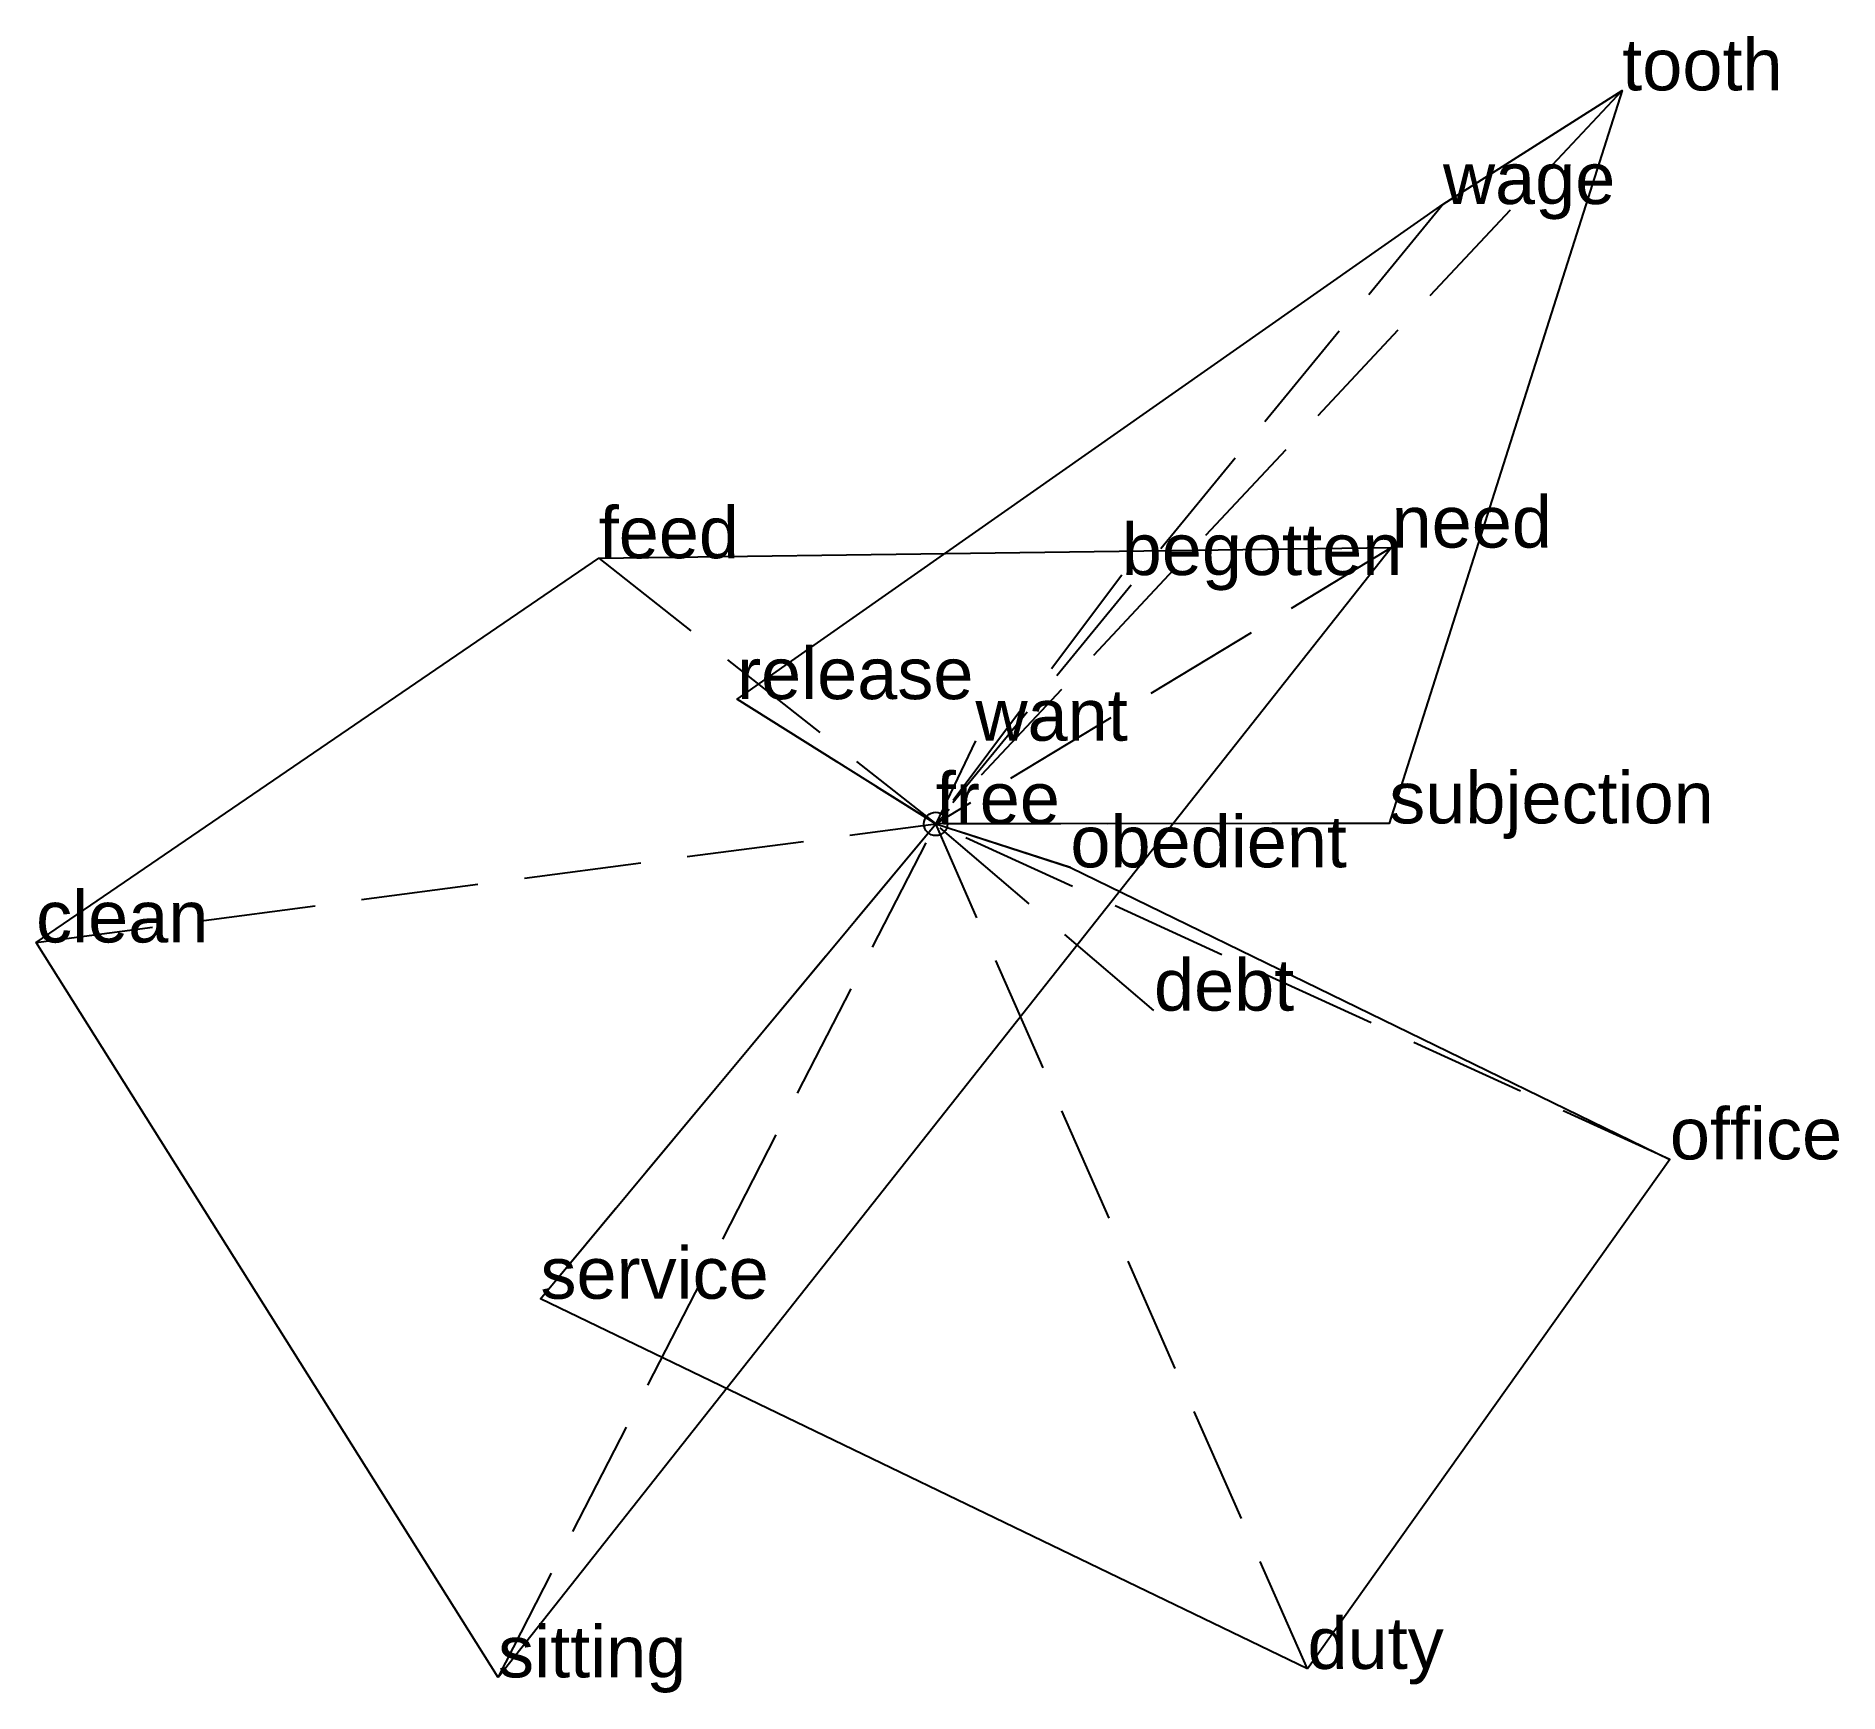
# Model space of a CAD drawing. Extents: x -1.92 to 1.93, y -1.85 to 1.68.
import ezdxf

# ---------------------------------------------------------------- set-up
doc = ezdxf.new("R2010")
doc.units = 0
doc.linetypes.add('DASHED2', pattern=[0.3, 0.25, -0.05])
for name, color, linetype in [('TEXT_nt', 1, 'CONTINUOUS'), ('TEXT_ot', 1, 'CONTINUOUS'), ('TEXT_q', 1, 'CONTINUOUS')]:
    doc.layers.add(name, color=color, linetype=linetype)
doc.styles.get("Standard").update_dxf_attribs({"font": 'arial.ttf'})

# ---------------------------------------------------------------- blocks, each defined once
blk = doc.blocks.new('ot-free')
at = {"layer": 'LINES_ot', "linetype": 'DASHED2'}
for p in [(1.4635, 1.5641), (1.0814, 1.3217), (0.3965, 0.5306), (-0.4235, 0.266), (0.9667, 0.0011), (0, 0)]:
    blk.add_line(p, (0, 0), dxfattribs=at)
at = {"layer": 'ORIGIN_ot'}
blk.add_circle((0, 0), 0.025, dxfattribs=at)
at = {"layer": 'TEXT_ot'}
for s, p in [('tooth', (1.4635, 1.5641)), ('wage', (1.0814, 1.3217)), ('begotten', (0.3965, 0.5306)), ('release', (-0.4235, 0.266)), ('free', (0, 0)), ('subjection', (0.9667, 0.0011))]:
    blk.add_text(s, height=0.11, dxfattribs=at).set_placement(p)
blk = doc.blocks.new('nt-free')
at = {"layer": 'LINES_nt', "linetype": 'DASHED2'}
for p in [(-0.8426, -1.0125), (0, 0), (0.2871, -0.0926), (0.7926, -1.8018), (0.4653, -0.3982), (1.565, -0.7154)]:
    blk.add_line(p, (0, 0), dxfattribs=at)
at = {"layer": 'ORIGIN_nt'}
blk.add_circle((0, 0), 0.025, dxfattribs=at)
at = {"layer": 'TEXT_nt'}
for s, p in [('free', (0, 0)), ('obedient', (0.2871, -0.0926)), ('debt', (0.4653, -0.3982)), ('office', (1.565, -0.7154)), ('service', (-0.8426, -1.0125)), ('duty', (0.7926, -1.8018))]:
    blk.add_text(s, height=0.11, dxfattribs=at).set_placement(p)
blk = doc.blocks.new('q-free')
at = {"layer": 'LINES_q', "linetype": 'DASHED2'}
for p in [(0.9718, 0.5892), (-0.7184, 0.5665), (0.0848, 0.1774), (-1.9178, -0.2528), (-0.933, -1.8199), (0, 0)]:
    blk.add_line(p, (0, 0), dxfattribs=at)
at = {"layer": 'ORIGIN_q'}
blk.add_circle((0, 0), 0.025, dxfattribs=at)
at = {"layer": 'TEXT_q'}
for s, p in [('need', (0.9718, 0.5892)), ('feed', (-0.7184, 0.5665)), ('want', (0.0848, 0.1774)), ('free', (0, 0)), ('clean', (-1.9178, -0.2528)), ('sitting', (-0.933, -1.8199))]:
    blk.add_text(s, height=0.11, dxfattribs=at).set_placement(p)

msp = doc.modelspace()

# ---------------------------------------------------------------- linework, layer by layer
at = {"layer": 'OUTLINE_nt', "linetype": 'CONTINUOUS'}
msp.add_polyline3d([(0.7926, -1.8018, 0), (-0.8426, -1.0125, 0), (0, 0, 0), (0.2871, -0.0926, 0), (1.565, -0.7154, 0), (0.7926, -1.8018, 0)], close=True, dxfattribs=at)
at = {"layer": 'OUTLINE_ot', "linetype": 'CONTINUOUS'}
msp.add_polyline3d([(0, 0, 0), (-0.4235, 0.266, 0), (1.0814, 1.3217, 0), (1.4635, 1.5641, 0), (0.9667, 0.0011, 0), (0, 0, 0)], close=True, dxfattribs=at)
at = {"layer": 'OUTLINE_q', "linetype": 'CONTINUOUS'}
msp.add_polyline3d([(-0.933, -1.8199, 0), (-1.9178, -0.2528, 0), (-0.7184, 0.5665, 0), (0.9718, 0.5892, 0), (-0.933, -1.8199, 0)], close=True, dxfattribs=at)

# ---------------------------------------------------------------- block references
for name in ['ot-free', 'q-free', 'nt-free']:
    msp.add_blockref(name, (0, 0))

doc.saveas('drawing.dxf')
